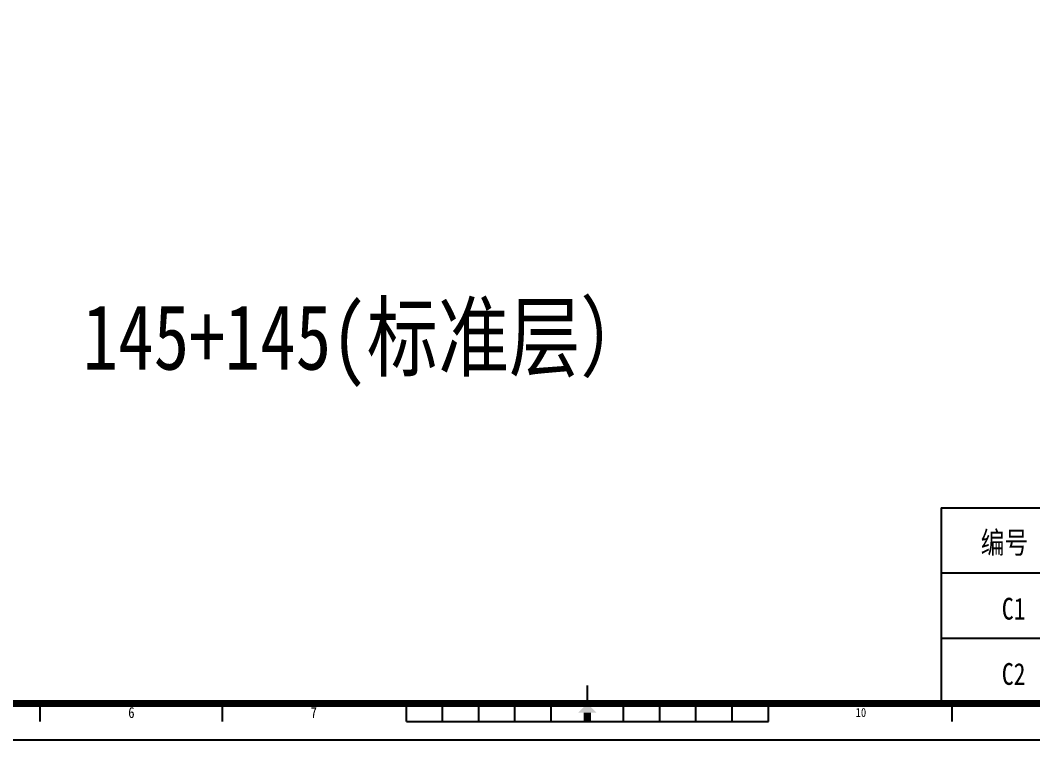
# Model space of a CAD drawing. Extents: x 164940 to 3842273, y 640355 to 1124023.
# Drawn here: x 3557090 to 3578040, y 1078630 to 1093510 of the extents above; entities that cross this region are included whole.
import ezdxf
from ezdxf.enums import TextEntityAlignment as Align

# ---------------------------------------------------------------- set-up
doc = ezdxf.new("R2010")
doc.units = 0
doc.header["$LTSCALE"] = 1000
doc.header["$MEASUREMENT"] = 0
doc.layers.add('-家具', color=33, linetype='Continuous', lineweight=9)
doc.layers.add('TEXT', color=2, linetype='Continuous')
doc.layers.add('TK', color=6, linetype='Continuous')
doc.styles.add('-黑体', font='SIMHEI.TTF', dxfattribs={"width": 0.8})
doc.styles.add('TKZ1', font='SIMHEI.TTF', dxfattribs={"width": 0.7})

# ---------------------------------------------------------------- blocks, each defined once
blk = doc.blocks.new('图框')
for p, q in [((-99408, -503711), (-99408, -503211)), ((-114521, -504211), (-114521, -503711)), ((-109483, -504211), (-109483, -503711)), ((-104408, -504211), (-104408, -503711)), ((-103408, -504211), (-103408, -503711)), ((-102408, -504211), (-102408, -503711)), ((-101408, -504211), (-101408, -503711)), ((-100408, -504211), (-100408, -503711)), ((-98408, -504211), (-98408, -503711)), ((-97408, -504211), (-97408, -503711)), ((-96408, -504211), (-96408, -503711)), ((-95408, -504211), (-95408, -503711)), ((-94408, -504211), (-94408, -503711)), ((-89333, -504211), (-89333, -503711)), ((-104408, -504211), (-94408, -504211)), ((-142208, -504711), (-58108, -504711))]:
    blk.add_line(p, q)
at = {"const_width": 200}
blk.add_lwpolyline([(-59108, -446311), (-139708, -446311), (-139708, -503711), (-59108, -503711)], close=True, dxfattribs=at)
blk.add_lwpolyline([(-99408, -503961), (-99408, -504211)], dxfattribs=at)
blk.add_solid([(-99658, -503961), (-99158, -503961), (-99408, -503711)])
at = {"style": 'TKZ1', "width": 0.85}
for s, height, p in [('6', 300, (-112002, -503961)), ('7', 300, (-106965, -503961)), ('10', 250, (-91852, -503961))]:
    blk.add_text(s, height=height, dxfattribs=at).set_placement(p, align=Align.MIDDLE)

msp = doc.modelspace()

# ---------------------------------------------------------------- linework, layer by layer
at = {"layer": '-家具'}
msp.add_lwpolyline([(3538635, 1122378), (3593020, 1122378), (3593020, 1079379), (3538635, 1079379)], close=True, dxfattribs=at)
at = {"layer": 'TEXT'}
for p, q in [((3576145, 1083429), (3576145, 1079379)), ((3576145, 1083429), (3593020, 1083429)), ((3576145, 1082079), (3593020, 1082079)), ((3576145, 1080729), (3589645, 1080729)), ((3576145, 1079379), (3589645, 1079379)), ((3576145, 1079379), (3593020, 1079379)), ((3576145, 1079379), (3593020, 1079379))]:
    msp.add_line(p, q, dxfattribs=at)

# ---------------------------------------------------------------- block references
at = {"layer": 'TK', "xscale": 0.7491082046180964, "yscale": 0.749108204501681, "zscale": 0.7491082045191116}
msp.add_blockref('图框', (3643292, 1456713), dxfattribs=at)

# ---------------------------------------------------------------- texts
at = {"layer": 'TEXT', "style": '-黑体', "width": 0.8}
for s, height, p in [('145+145(标准层）', 1350, (3558382, 1086284)), ('编号', 450, (3576964, 1082483)), ('C1', 450, (3577400, 1081115)), ('C2', 450, (3577400, 1079765))]:
    msp.add_text(s, height=height, dxfattribs=at).set_placement(p)

doc.saveas('drawing.dxf')
